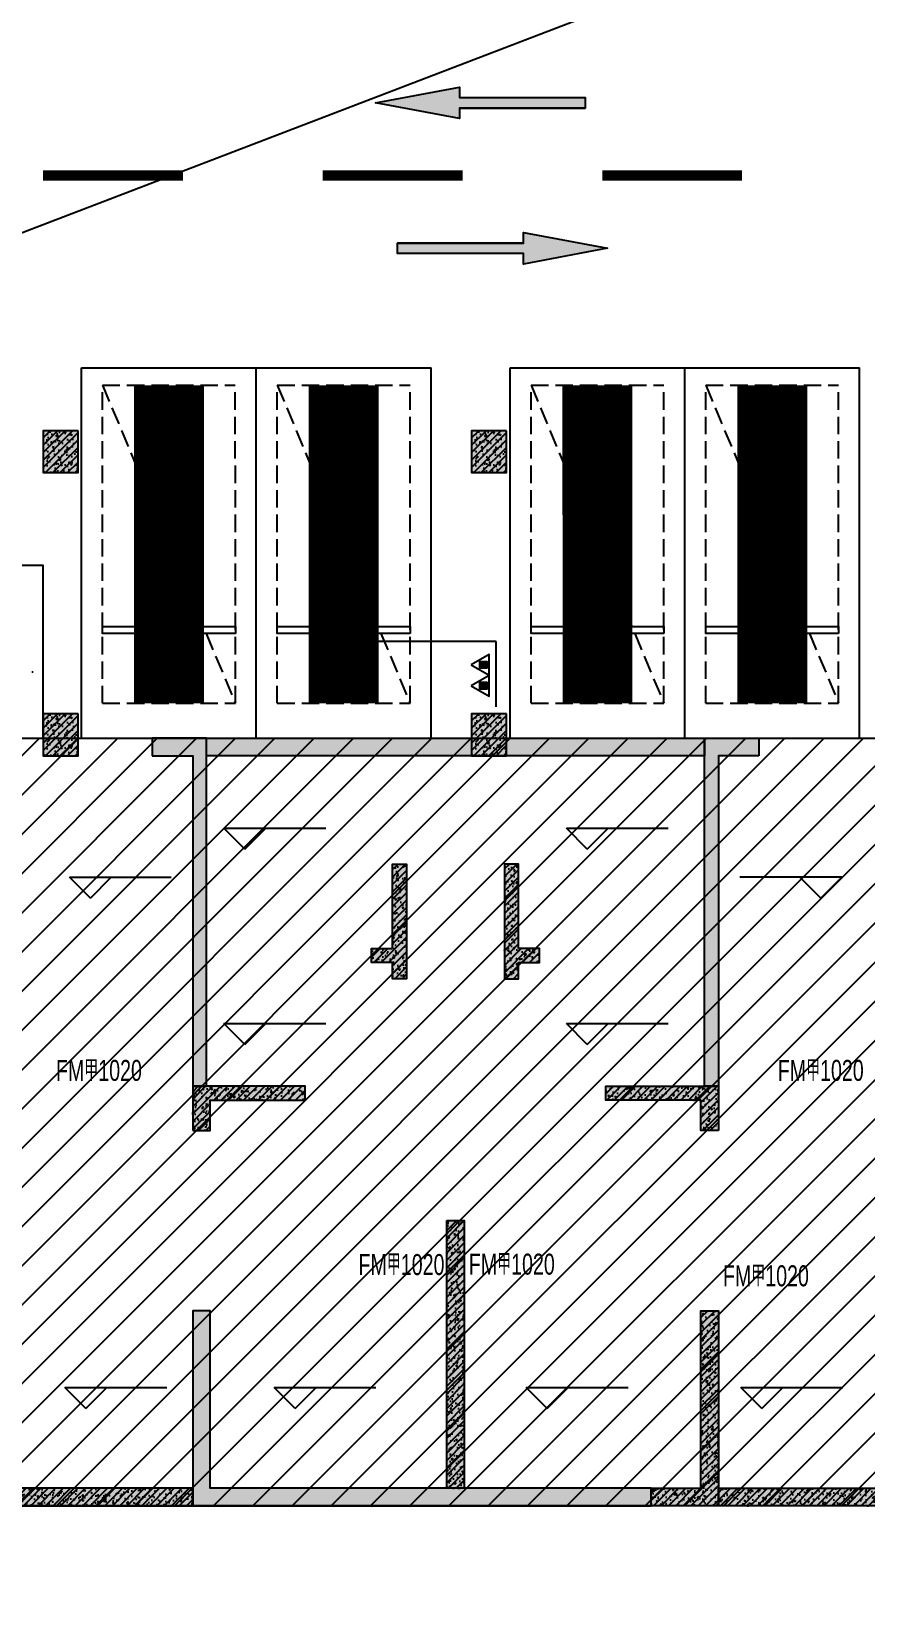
# Model space of a CAD drawing. Extents: x -1338203 to 1886333, y -783476 to 1038610.
# Drawn here: x 784210 to 796142, y 179049 to 201541 of the extents above; entities that cross this region are included whole.
import ezdxf
from ezdxf.enums import TextEntityAlignment as Align

# ---------------------------------------------------------------- set-up
doc = ezdxf.new("R2010")
doc.units = 0
doc.header["$LTSCALE"] = 1000
doc.header["$MEASUREMENT"] = 0
doc.linetypes.add('A-001-平面B2$0$__DASH', pattern=[0.35, 0.25, -0.1])
for name, color, linetype in [('A-001-平面参照B1$0$0A-ELEV-PATT', 8, 'Continuous'), ('A-001-平面参照B1$0$AUDIT_D_220531184525-2', 40, 'Continuous'), ('A-001-车位参照B1$0$A-001-车位参照B1$0$0A-P-PKNG-CAR(A)', 43, 'Continuous'), ('A-06-平面B1$0$0A-A-SYMB-DOOR', 135, 'Continuous'), ('A-06-平面B1$0$0A-A-SYMB-ELEV', 150, 'Continuous'), ('p-a-regular', 5, 'Continuous'), ('S-06-墙柱B1_1$0$0S-CW-HATCH', 251, 'Continuous'), ('S-06-墙柱B1_1$0$0S-CW-HATCH-UP', 251, 'Continuous'), ('S-06-墙柱B1_1$0$0S-CW-LINE', 72, 'Continuous'), ('S001地下一墙柱$0$S001地下一墙柱$0$0S-CC-LINE', 52, 'Continuous'), ('S001地下一墙柱$0$S001地下一墙柱$0$0S-CW-HATCH', 251, 'Continuous'), ('S001地下一墙柱$0$S001地下一墙柱$0$0S-CW-HATCH-UP', 251, 'Continuous'), ('中心线', 42, 'Continuous'), ('地面指向箭头', 7, 'Continuous'), ('负一层消火栓$0$0P-DIM-FH', 3, 'Continuous'), ('负一层消火栓$0$0P-EQUIP-FH', 7, 'Continuous')]:
    doc.layers.add(name, color=color, linetype=linetype)
doc.layers.add('AAD-A-PROOF', color=30, linetype='Continuous', plot=False)
doc.styles.add('A-06-平面B1$0$AAD-TXT', font='aad-txt.shx', dxfattribs={"width": 0.7, "bigfont": 'aad-hztxt.shx'})
pattern_1 = [(45, (-944324.16, 391978.14), (-53.0330086, 53.0330086), []), (50, (-944324.16, 391978.14), (215.178055, -18.82564), [22.5, -247.5]), (355, (-944324.16, 391978.14), (-41.6254, 225.65764), [18, -198]), (100.4514, (-944306.23, 391976.57), (173.552815, 206.831863), [19.122057, -210.342634]), (46.1842, (-944324.16, 392038.14), (320.172315, -49.655704), [33.75, -371.25]), (96.6356, (-944297.48, 392034), (280.39881, 292.23536), [28.68309, -315.5139]), (351.1842, (-944324.16, 392038.14), (280.39858, 292.23558), [27, -297]), (21, (-944294.16, 392023.14), (179.072116, -120.785667), [22.5, -247.5]), (326, (-944294.16, 392023.14), (72.9946, 217.545014), [18, -198]), (71.4514, (-944279.24, 392013.08), (252.06679, 96.75915), [19.122057, -210.342634]), (37.5, (-944324.16, 391978.14), (3.6479566, 99.868156), [0, -195.6, 0, -201, 0, -198.75]), (7.5, (-944324.16, 391978.14), (78.920861, 118.323514), [0, -114.6, 0, -191.1, 0, -75.75]), (327.5, (-944391.06, 391978.14), (160.146731, -6.7664615), [0, -75, 0, -234, 0, -310.5]), (317.5, (-944421.06, 391978.14), (174.95585, 30.031495), [0, -97.5, 0, -155.4, 0, -220.5])]

# ---------------------------------------------------------------- blocks, each defined once
blk = doc.blocks.new('A-001-平面参照B1')
at = {"layer": 'A-001-平面参照B1$0$0A-ELEV-PATT'}
h = blk.add_hatch(dxfattribs=at)
h.set_pattern_fill('DOTS', color=256, scale=500)
h.set_pattern_definition([(0, (-766365.4, -306889.1), (396.875, 793.75), [0, -793.75])])
h.paths.add_polyline_path([(15221, -115457), (18011, -115457), (18011, -112987), (15221, -112987)])
at = {"layer": 'A-001-平面参照B1$0$AUDIT_D_220531184525-2'}
blk.add_lwpolyline([(15221, -115457), (18011, -115457), (18011, -112987), (15221, -112987), (15221, -115457)], dxfattribs=at)
blk = doc.blocks.new('S-06-墙柱B1_1')
at = {"layer": 'S-06-墙柱B1_1$0$0S-CW-HATCH'}
h = blk.add_hatch(color=256, dxfattribs=at)
h.dxf.hatch_style = 1
h.paths.add_polyline_path([(6310, 8440), (6890, 8440), (6890, 3710), (7090, 3710), (7090, 8690), (6310, 8690)])
h = blk.add_hatch(color=256, dxfattribs=at)
h.dxf.hatch_style = 1
h.paths.add_polyline_path([(7090, 8690), (14210, 8690), (14210, 8440), (7090, 8440)])
h = blk.add_hatch(color=256, dxfattribs=at)
h.dxf.hatch_style = 1
h.paths.add_polyline_path([(14990, 8440), (14410, 8440), (14410, 3710), (14210, 3710), (14210, 8690), (14990, 8690)])
h = blk.add_hatch(color=256, dxfattribs=at)
h.dxf.hatch_style = 1
h.paths.add_polyline_path([(9750, 5680), (9750, 6890), (9950, 6890), (9950, 5250), (9750, 5250), (9750, 5480), (9450, 5480), (9450, 5680)])
h = blk.add_hatch(color=256, dxfattribs=at)
h.dxf.hatch_style = 1
h.paths.add_polyline_path([(11550, 5680), (11550, 6890), (11350, 6890), (11350, 5250), (11550, 5250), (11550, 5480), (11850, 5480), (11850, 5680)])
h = blk.add_hatch(color=256, dxfattribs=at)
h.dxf.hatch_style = 1
h.paths.add_polyline_path([(6890, 3080), (7140, 3080), (7140, 3510), (8500, 3510), (8500, 3690), (8500, 3710), (6890, 3710)])
h = blk.add_hatch(color=256, dxfattribs=at)
h.dxf.hatch_style = 1
h.paths.add_polyline_path([(14410, 3080), (14160, 3080), (14160, 3510), (12800, 3510), (12800, 3690), (12800, 3710), (14410, 3710)])
h = blk.add_hatch(color=256, dxfattribs=at)
h.dxf.hatch_style = 1
h.paths.add_polyline_path([(10525, 1790), (10775, 1790), (10775, -2040), (10525, -2040)])
h = blk.add_hatch(color=256, dxfattribs=at)
h.dxf.hatch_style = 1
h.paths.add_polyline_path([(6890, -2290), (13450, -2290), (13450, -2040), (7140, -2040), (7140, 500), (6890, 500)])
h = blk.add_hatch(color=256, dxfattribs=at)
h.dxf.hatch_style = 1
h.paths.add_polyline_path([(14410, -2290), (13450, -2290), (13450, -2040), (14160, -2040), (14160, 500), (14410, 500)])
h = blk.add_hatch(color=256, dxfattribs=at)
h.dxf.hatch_style = 1
h.paths.add_polyline_path([(2860, -2290), (6890, -2290), (6890, -2040), (3160, -2040), (3160, -1360), (2860, -1360)])
h = blk.add_hatch(color=256, dxfattribs=at)
h.dxf.hatch_style = 1
h.paths.add_polyline_path([(18440, -2290), (14410, -2290), (14410, -2040), (18140, -2040), (18140, -1360), (18440, -1360)])
at = {"layer": 'S-06-墙柱B1_1$0$0S-CW-HATCH-UP'}
h = blk.add_hatch(dxfattribs=at)
h.set_pattern_fill('钢筋混凝土', color=256, scale=30)
h.set_pattern_definition(pattern_1)
h.paths.add_polyline_path([(6310, 8440), (6890, 8440), (6890, 3710), (7090, 3710), (7090, 8690), (6310, 8690)])
h = blk.add_hatch(dxfattribs=at)
h.set_pattern_fill('钢筋混凝土', color=256, scale=30)
h.set_pattern_definition([(45, (-5106687.17, 636368.834), (-53.0330086, 53.0330086), []), (50, (-5106687.17, 636368.83), (215.178055, -18.8256405), [22.5, -247.5]), (355, (-5106687.17, 636368.83), (-41.6254, 225.65764), [18, -198]), (100.4514, (-5106669.24, 636367.27), (173.5528145, 206.831863), [19.122057, -210.342634]), (46.1842, (-5106687.17, 636428.83), (320.172315, -49.655704), [33.75, -371.25]), (96.6356, (-5106660.5, 636424.7), (280.398812, 292.235361), [28.683086, -315.5139]), (351.1842, (-5106687.17, 636428.83), (280.398584, 292.23558), [27, -297]), (21, (-5106657.17, 636413.83), (179.0721156, -120.785667), [22.5, -247.5]), (326, (-5106657.17, 636413.83), (72.9946, 217.5450135), [18, -198]), (71.4514, (-5106642.25, 636403.77), (252.0667886, 96.759149), [19.122057, -210.342634]), (37.5, (-5106687.17, 636368.834), (3.6479566, 99.8681561), [0, -195.6, 0, -201, 0, -198.75]), (7.5, (-5106687.17, 636368.83), (78.9208612, 118.3235136), [0, -114.6, 0, -191.1, 0, -75.75]), (327.5, (-5106754.07, 636368.834), (160.1467309, -6.7664615), [0, -75, 0, -234, 0, -310.5]), (317.5, (-5106784.07, 636368.83), (174.9558508, 30.0314947), [0, -97.5, 0, -155.4, 0, -220.5])])
h.paths.add_polyline_path([(7090, 8690), (14210, 8690), (14210, 8440), (7090, 8440)])
h = blk.add_hatch(dxfattribs=at)
h.set_pattern_fill('钢筋混凝土', color=256, scale=30)
h.set_pattern_definition(pattern_1)
h.paths.add_polyline_path([(14990, 8440), (14410, 8440), (14410, 3710), (14210, 3710), (14210, 8690), (14990, 8690)])
h = blk.add_hatch(dxfattribs=at)
h.set_pattern_fill('钢筋混凝土', color=256, scale=30)
h.set_pattern_definition(pattern_1)
h.paths.add_polyline_path([(9750, 5680), (9750, 6890), (9950, 6890), (9950, 5250), (9750, 5250), (9750, 5480), (9450, 5480), (9450, 5680)])
h = blk.add_hatch(dxfattribs=at)
h.set_pattern_fill('钢筋混凝土', color=256, scale=30)
h.set_pattern_definition(pattern_1)
h.paths.add_polyline_path([(11550, 5680), (11550, 6890), (11350, 6890), (11350, 5250), (11550, 5250), (11550, 5480), (11850, 5480), (11850, 5680)])
h = blk.add_hatch(dxfattribs=at)
h.set_pattern_fill('钢筋混凝土', color=256, scale=30)
h.set_pattern_definition(pattern_1)
h.paths.add_polyline_path([(6890, 3080), (7140, 3080), (7140, 3510), (8500, 3510), (8500, 3690), (8500, 3710), (6890, 3710)])
h = blk.add_hatch(dxfattribs=at)
h.set_pattern_fill('钢筋混凝土', color=256, scale=30)
h.set_pattern_definition(pattern_1)
h.paths.add_polyline_path([(14410, 3080), (14160, 3080), (14160, 3510), (12800, 3510), (12800, 3690), (12800, 3710), (14410, 3710)])
h = blk.add_hatch(dxfattribs=at)
h.set_pattern_fill('钢筋混凝土', color=256, scale=30)
h.set_pattern_definition(pattern_1)
h.paths.add_polyline_path([(10525, 1790), (10775, 1790), (10775, -2040), (10525, -2040)])
h = blk.add_hatch(dxfattribs=at)
h.set_pattern_fill('钢筋混凝土', color=256, scale=30)
h.set_pattern_definition(pattern_1)
h.paths.add_polyline_path([(6890, -2290), (13450, -2290), (13450, -2040), (7140, -2040), (7140, 500), (6890, 500)])
h = blk.add_hatch(dxfattribs=at)
h.set_pattern_fill('钢筋混凝土', color=256, scale=30)
h.set_pattern_definition(pattern_1)
h.paths.add_polyline_path([(14410, -2290), (13450, -2290), (13450, -2040), (14160, -2040), (14160, 500), (14410, 500)])
h = blk.add_hatch(dxfattribs=at)
h.set_pattern_fill('钢筋混凝土', color=256, scale=30)
h.set_pattern_definition(pattern_1)
h.paths.add_polyline_path([(2860, -2290), (6890, -2290), (6890, -2040), (3160, -2040), (3160, -1360), (2860, -1360)])
h = blk.add_hatch(dxfattribs=at)
h.set_pattern_fill('钢筋混凝土', color=256, scale=30)
h.set_pattern_definition(pattern_1)
h.paths.add_polyline_path([(18440, -2290), (14410, -2290), (14410, -2040), (18140, -2040), (18140, -1360), (18440, -1360)])
at = {"layer": 'S-06-墙柱B1_1$0$0S-CW-LINE'}
for points in [[(6310, 8440), (6890, 8440), (6890, 3710), (7090, 3710), (7090, 8690), (6310, 8690)], [(7090, 8690), (14210, 8690), (14210, 8440), (7090, 8440)], [(14990, 8440), (14410, 8440), (14410, 3710), (14210, 3710), (14210, 8690), (14990, 8690)], [(9750, 5680), (9750, 6890), (9950, 6890), (9950, 5250), (9750, 5250), (9750, 5480), (9450, 5480), (9450, 5680)], [(11550, 5680), (11550, 6890), (11350, 6890), (11350, 5250), (11550, 5250), (11550, 5480), (11850, 5480), (11850, 5680)], [(6890, 3080), (7140, 3080), (7140, 3510), (8500, 3510), (8500, 3690), (8500, 3690), (8500, 3710), (6890, 3710)], [(14410, 3080), (14160, 3080), (14160, 3510), (12800, 3510), (12800, 3690), (12800, 3690), (12800, 3710), (14410, 3710)], [(10525, 1790), (10775, 1790), (10775, -2040), (10525, -2040)], [(6890, -2290), (13450, -2290), (13450, -2040), (7140, -2040), (7140, 500), (6890, 500)], [(14410, -2290), (13450, -2290), (13450, -2040), (14160, -2040), (14160, 500), (14410, 500)], [(2860, -2290), (6890, -2290), (6890, -2040), (3160, -2040), (3160, -1360), (2860, -1360)], [(18440, -2290), (14410, -2290), (14410, -2040), (18140, -2040), (18140, -1360), (18440, -1360)]]:
    blk.add_lwpolyline(points, close=True, dxfattribs=at)
blk = doc.blocks.new('S001地下一墙柱')
at = {"layer": 'S001地下一墙柱$0$S001地下一墙柱$0$0S-CW-HATCH'}
h = blk.add_hatch(color=256, dxfattribs=at)
h.dxf.hatch_style = 1
h.paths.add_polyline_path([(18511, -111060), (18011, -111060), (18011, -111660), (18511, -111660)])
h = blk.add_hatch(color=256, dxfattribs=at)
h.dxf.hatch_style = 1
h.paths.add_polyline_path([(24641, -111060), (24141, -111060), (24141, -111660), (24641, -111660)])
h = blk.add_hatch(color=256, dxfattribs=at)
h.dxf.hatch_style = 1
h.paths.add_polyline_path([(18511, -115110), (18011, -115110), (18011, -115710), (18511, -115710)])
h = blk.add_hatch(color=256, dxfattribs=at)
h.dxf.hatch_style = 1
h.paths.add_polyline_path([(24641, -115110), (24141, -115110), (24141, -115710), (24641, -115710)])
at = {"layer": 'S001地下一墙柱$0$S001地下一墙柱$0$0S-CW-HATCH-UP'}
h = blk.add_hatch(dxfattribs=at)
h.set_pattern_fill('钢筋混凝土', color=256, scale=30)
h.set_pattern_definition([(45, (50821.965, -102108.275), (-53.03301, 53.03301), []), (50, (50821.97, -102108.27), (215.1781, -18.8256), [22.5, -247.5]), (355, (50821.97, -102108.27), (-41.6254, 225.6576), [18, -198]), (100.4514, (50839.9, -102109.84), (173.5528, 206.8319), [19.122, -210.3426]), (46.1842, (50821.97, -102048.27), (320.1723, -49.6557), [33.75, -371.25]), (96.6356, (50848.65, -102052.4), (280.3988, 292.2354), [28.683, -315.514]), (351.1842, (50821.97, -102048.27), (280.3986, 292.2356), [27, -297]), (21, (50851.97, -102063.27), (179.0721, -120.7857), [22.5, -247.5]), (326, (50851.97, -102063.27), (72.9946, 217.545), [18, -198]), (71.4514, (50866.89, -102073.34), (252.0668, 96.7591), [19.122, -210.3426]), (37.5, (50821.965, -102108.275), (3.64796, 99.86816), [0, -195.6, 0, -201, 0, -198.75]), (7.5, (50821.97, -102108.27), (78.92086, 118.3235), [0, -114.6, 0, -191.1, 0, -75.75]), (327.5, (50755.065, -102108.275), (160.14673, -6.76646), [0, -75, 0, -234, 0, -310.5]), (317.5, (50725.07, -102108.27), (174.95585, 30.0315), [0, -97.5, 0, -155.4, 0, -220.5])])
h.paths.add_polyline_path([(18511, -111060), (18011, -111060), (18011, -111660), (18511, -111660)])
h = blk.add_hatch(dxfattribs=at)
h.set_pattern_fill('钢筋混凝土', color=256, scale=30)
h.set_pattern_definition([(45, (56951.965, -102108.275), (-53.03301, 53.03301), []), (50, (56951.97, -102108.27), (215.1781, -18.8256), [22.5, -247.5]), (355, (56951.97, -102108.27), (-41.6254, 225.6576), [18, -198]), (100.4514, (56969.9, -102109.84), (173.5528, 206.8319), [19.122, -210.3426]), (46.1842, (56951.97, -102048.27), (320.1723, -49.6557), [33.75, -371.25]), (96.6356, (56978.65, -102052.4), (280.3988, 292.2354), [28.683, -315.514]), (351.1842, (56951.97, -102048.27), (280.3986, 292.2356), [27, -297]), (21, (56981.97, -102063.27), (179.0721, -120.7857), [22.5, -247.5]), (326, (56981.97, -102063.27), (72.9946, 217.545), [18, -198]), (71.4514, (56996.89, -102073.34), (252.0668, 96.7591), [19.122, -210.3426]), (37.5, (56951.965, -102108.275), (3.64796, 99.86816), [0, -195.6, 0, -201, 0, -198.75]), (7.5, (56951.97, -102108.27), (78.92086, 118.3235), [0, -114.6, 0, -191.1, 0, -75.75]), (327.5, (56885.065, -102108.275), (160.14673, -6.76646), [0, -75, 0, -234, 0, -310.5]), (317.5, (56855.07, -102108.27), (174.95585, 30.0315), [0, -97.5, 0, -155.4, 0, -220.5])])
h.paths.add_polyline_path([(24641, -111060), (24141, -111060), (24141, -111660), (24641, -111660)])
h = blk.add_hatch(dxfattribs=at)
h.set_pattern_fill('钢筋混凝土', color=256, scale=30)
h.set_pattern_definition([(45, (50821.965, -106158.25), (-53.03301, 53.03301), []), (50, (50821.97, -106158.25), (215.1781, -18.8256), [22.5, -247.5]), (355, (50821.97, -106158.25), (-41.6254, 225.6576), [18, -198]), (100.4514, (50839.9, -106159.82), (173.5528, 206.8319), [19.122, -210.3426]), (46.1842, (50821.97, -106098.25), (320.1723, -49.6557), [33.75, -371.25]), (96.6356, (50848.65, -106102.4), (280.3988, 292.2354), [28.683, -315.514]), (351.1842, (50821.97, -106098.25), (280.3986, 292.2356), [27, -297]), (21, (50851.97, -106113.25), (179.0721, -120.7857), [22.5, -247.5]), (326, (50851.97, -106113.25), (72.9946, 217.545), [18, -198]), (71.4514, (50866.89, -106123.32), (252.0668, 96.7591), [19.122, -210.3426]), (37.5, (50821.965, -106158.25), (3.64796, 99.86816), [0, -195.6, 0, -201, 0, -198.75]), (7.5, (50821.97, -106158.25), (78.92086, 118.3235), [0, -114.6, 0, -191.1, 0, -75.75]), (327.5, (50755.065, -106158.25), (160.14673, -6.76646), [0, -75, 0, -234, 0, -310.5]), (317.5, (50725.07, -106158.25), (174.95585, 30.0315), [0, -97.5, 0, -155.4, 0, -220.5])])
h.paths.add_polyline_path([(18511, -115110), (18011, -115110), (18011, -115710), (18511, -115710)])
h = blk.add_hatch(dxfattribs=at)
h.set_pattern_fill('钢筋混凝土', color=256, scale=30)
h.set_pattern_definition([(45, (56951.965, -106158.25), (-53.03301, 53.03301), []), (50, (56951.97, -106158.25), (215.1781, -18.8256), [22.5, -247.5]), (355, (56951.97, -106158.25), (-41.6254, 225.6576), [18, -198]), (100.4514, (56969.9, -106159.82), (173.5528, 206.8319), [19.122, -210.3426]), (46.1842, (56951.97, -106098.25), (320.1723, -49.6557), [33.75, -371.25]), (96.6356, (56978.65, -106102.4), (280.3988, 292.2354), [28.683, -315.514]), (351.1842, (56951.97, -106098.25), (280.3986, 292.2356), [27, -297]), (21, (56981.97, -106113.25), (179.0721, -120.7857), [22.5, -247.5]), (326, (56981.97, -106113.25), (72.9946, 217.545), [18, -198]), (71.4514, (56996.89, -106123.32), (252.0668, 96.7591), [19.122, -210.3426]), (37.5, (56951.965, -106158.25), (3.64796, 99.86816), [0, -195.6, 0, -201, 0, -198.75]), (7.5, (56951.97, -106158.25), (78.92086, 118.3235), [0, -114.6, 0, -191.1, 0, -75.75]), (327.5, (56885.065, -106158.25), (160.14673, -6.76646), [0, -75, 0, -234, 0, -310.5]), (317.5, (56855.07, -106158.25), (174.95585, 30.0315), [0, -97.5, 0, -155.4, 0, -220.5])])
h.paths.add_polyline_path([(24641, -115110), (24141, -115110), (24141, -115710), (24641, -115710)])
at = {"layer": 'S001地下一墙柱$0$S001地下一墙柱$0$0S-CC-LINE'}
for points in [[(18511, -111060), (18011, -111060), (18011, -111660), (18511, -111660)], [(24641, -111060), (24141, -111060), (24141, -111660), (24641, -111660)], [(18511, -115110), (18011, -115110), (18011, -115710), (18511, -115710)], [(24641, -115110), (24141, -115110), (24141, -115710), (24641, -115710)]]:
    blk.add_lwpolyline(points, close=True, dxfattribs=at)
at = {"ltscale": 0.002}
blk.add_blockref('S-06-墙柱B1_1', (13261, -124150), dxfattribs=at)
blk = doc.blocks.new('负一层消火栓$0$$TwtSys$00000546')
h = blk.add_hatch()
h.set_pattern_fill('ANSI31', color=256, scale=200, style=0)
h.set_pattern_definition([(45, (-38543.802, -6670.83), (-17.67767, 17.67767), [])])
h.paths.add_polyline_path([(-65, 174), (65, 174), (65, 44), (-65, 44)])
for points in [[(0, 344), (-198, 0), (198, 0)], [(-65, 174), (65, 174), (65, 44), (-65, 44)]]:
    blk.add_lwpolyline(points, close=True)
blk = doc.blocks.new('负一层消火栓')
at = {"layer": '负一层消火栓$0$0P-DIM-FH'}
for p, q in [((24491, -114078, 800), (22529, -114078, 800)), ((24491, -115010, 800), (24491, -114078, 800))]:
    blk.add_line(p, q, dxfattribs=at)
at = {"layer": '负一层消火栓$0$0P-EQUIP-FH', "xscale": 0.7500000000000013, "yscale": 0.7500000000000013, "zscale": 0.7500000000000013, "rotation": 90}
for p in [(24391, -114411, 800), (24391, -114709, 800)]:
    blk.add_blockref('负一层消火栓$0$$TwtSys$00000546', p, dxfattribs=at)
blk = doc.blocks.new('直行')
at = {"layer": '地面指向箭头'}
blk.add_hatch(color=251, dxfattribs=at).paths.add_polyline_path([(-29241, 4059962), (-29466, 4058762), (-29316, 4058762), (-29316, 4056961), (-29166, 4056961), (-29166, 4058762), (-29016, 4058762)])
at = {"layer": '地面指向箭头', "color": 251}
blk.add_lwpolyline([(-29316, 4058762), (-29316, 4056961), (-29316, 4058762), (-29316, 4058762), (-29466, 4058762), (-29241, 4059962), (-29016, 4058762), (-29166, 4058762), (-29166, 4056961), (-29316, 4056961), (-29316, 4056961)], dxfattribs=at)
blk = doc.blocks.new('A$C9cb663f1')
at = {"layer": '中心线', "color": 251, "const_width": 150}
for points in [[(371730, -162282), (373730, -162282)], [(375730, -162282), (377730, -162282)], [(379730, -162282), (381730, -162282)]]:
    blk.add_lwpolyline(points, dxfattribs=at)
at = {"layer": '地面指向箭头', "color": 251}
for p, rotation in [((4436447, -132000), 90), ((-3680160, -192564), 270)]:
    blk.add_blockref('直行', p, dxfattribs=dict(at, rotation=rotation))
blk = doc.blocks.new('A-001-车位参照B1$0$A-001-车位参照B1$0$A-001-车位参照B1$0$ddd')
for p, q in [((0, 2500), (5300, 2500)), ((0, 2500), (0, 0)), ((5300, 2500), (5300, 0)), ((0, 0), (5300, 0))]:
    blk.add_line(p, q)
at = {"linetype": 'A-001-平面B2$0$__DASH'}
for p, q in [((500, 2200), (500, 300)), ((500, 2200), (5050, 2200)), ((5050, 2200), (5050, 300)), ((500, 300), (5050, 300))]:
    blk.add_line(p, q, dxfattribs=at)
blk.add_lwpolyline([(5050, 2200), (500, 300)], dxfattribs=at)
blk.add_lwpolyline([(1500, 300), (1500, 2200), (1600, 2200), (1600, 300)], close=True)
at = {"layer": 'p-a-regular', "ltscale": 0.002, "const_width": 1000}
blk.add_lwpolyline([(500, 1250), (5050, 1250)], dxfattribs=at)
blk = doc.blocks.new('A-06-平面B1')
at = {"layer": 'A-06-平面B1$0$0A-A-SYMB-ELEV'}
for p, q in [((29335, 7102), (29035, 7402)), ((29035, 7402), (30493, 7402)), ((29335, 7102), (29635, 7402)), ((34235, 7102), (33935, 7402)), ((33935, 7402), (35393, 7402)), ((34235, 7102), (34535, 7402)), ((27126, 6402), (26826, 6702)), ((26826, 6702), (28284, 6702)), ((27126, 6402), (27426, 6702)), ((37874, 6702), (36416, 6702)), ((37574, 6402), (37274, 6702)), ((37574, 6402), (37874, 6702)), ((29335, 4307), (29035, 4607)), ((29035, 4607), (30493, 4607)), ((29335, 4307), (29635, 4607)), ((34235, 4307), (33935, 4607)), ((33935, 4607), (35393, 4607)), ((34235, 4307), (34535, 4607)), ((27062, -898), (26762, -598)), ((26762, -598), (28221, -598)), ((27062, -898), (27362, -598)), ((30054, -898), (29754, -598)), ((29754, -598), (31212, -598)), ((30054, -898), (30354, -598)), ((33662, -898), (33362, -598)), ((33362, -598), (34820, -598)), ((33662, -898), (33962, -598)), ((36730, -898), (36430, -598)), ((36430, -598), (37888, -598)), ((36730, -898), (37030, -598))]:
    blk.add_line(p, q, dxfattribs=at)
at = {"layer": 'A-06-平面B1$0$0A-A-SYMB-DOOR', "style": 'A-06-平面B1$0$AAD-TXT', "width": 0.7}
for p in [(26634, 3938), (36959, 3938), (30962, 1160), (32540, 1166), (36175, 999)]:
    blk.add_text('FM甲1020', height=300, dxfattribs=at).set_placement(p, align=Align.MIDDLE_LEFT)

msp = doc.modelspace()

# ---------------------------------------------------------------- hatches: boundary and pattern name
at = {"ltscale": 0.002}
h = msp.add_hatch(dxfattribs=at)
h.set_pattern_fill('ANSI31', color=8, scale=250)
h.set_pattern_definition([(45, (321361.53, 273455.2), (-280.633, 280.633), [])])
h.paths.add_polyline_path([(753816.6, 180574.4), (754891.6, 180574.4), (754891.6, 183199.3), (752961.6, 183199.3), (752961.6, 186304.3), (752761.6, 186304.3), (752761.8, 191429.2), (756766.6, 191429.2), (756766.6, 193899.3), (759886.6, 193899.3), (759886.6, 191429.3), (774336.6, 191429.3), (774336.6, 191429.3), (778466.6, 191429.3), (778466.3, 193899.3), (781586.3, 193899.3), (781586.6, 191429.3), (798966.6, 191429.3), (798966.6, 193899.3), (802086.6, 193899.3), (802086.6, 192329.3), (806216.6, 192329.3), (806216.6, 191429.3), (808016.6, 191429.3), (808016.6, 189629.3), (810876.6, 189629.3), (810876.6, 186429.3), (811676.6, 186429.3), (811676.6, 183876), (812576.6, 183876), (812576.6, 180449.3), (804086.6, 180449.3), (804086.6, 179449.3), (804236.6, 179449.3), (804236.6, 179049.3), (797616.6, 179049.3), (797616.6, 179449.3), (797766.6, 179449.3), (797766.6, 180449.3), (782786.6, 180449.3), (782786.6, 179449.3), (782936.6, 179449.3), (782936.6, 179049.3), (776316.6, 179049.3), (776316.6, 179449.3), (776466.6, 179449.3), (776466.6, 180449.3), (761086.6, 180449.3), (761086.6, 179449.3), (761236.6, 179449.3), (761236.6, 179049.3), (753816.6, 179049.3)])

# ---------------------------------------------------------------- linework, layer by layer
at = {"color": 3, "elevation": 83850, "flags": 128}
for points in [[(759886.6, 191429.3), (774336.6, 191429.3), (774336.6, 191429.3), (778466.6, 191429.3), (778466.3, 193899.3), (781586.3, 193899.3), (781586.6, 191429.3), (798966.6, 191429.3)], [(797766.6, 180449.3), (782786.6, 180449.3), (782786.6, 179449.3), (782936.6, 179449.3), (782936.6, 179049.3), (776316.6, 179049.3), (776316.6, 179449.3), (776466.6, 179449.3), (776466.6, 180449.3), (761086.6, 180449.3)]]:
    msp.add_lwpolyline(points, dxfattribs=at)
at = {"layer": 'AAD-A-PROOF', "color": 241, "ltscale": 0.002}
msp.add_line((733583.1, 179308.3), (916777.7, 249530.2), dxfattribs=at)

# ---------------------------------------------------------------- block references
at = {"ltscale": 0.002}
for name, p in [('S001地下一墙柱', (766365.4, 306889.1)), ('负一层消火栓', (766365.4, 306889.1)), ('A$C9cb663f1', (412646.2, 361761.3)), ('A-06-平面B1', (757926.6, 182739.1, 83850))]:
    msp.add_blockref(name, p, dxfattribs=at)
msp.add_blockref('A-001-平面参照B1', (766365.4, 306889.1))
at = {"layer": 'A-001-车位参照B1$0$A-001-车位参照B1$0$0A-P-PKNG-CAR(A)', "linetype": 'Continuous', "rotation": 90.00272354060814}
for p in [(787426.7, 191429.1), (789926.7, 191429.1), (793556.7, 191429.1), (796056.7, 191429.1)]:
    msp.add_blockref('A-001-车位参照B1$0$A-001-车位参照B1$0$A-001-车位参照B1$0$ddd', p, dxfattribs=at)

doc.saveas('drawing.dxf')
